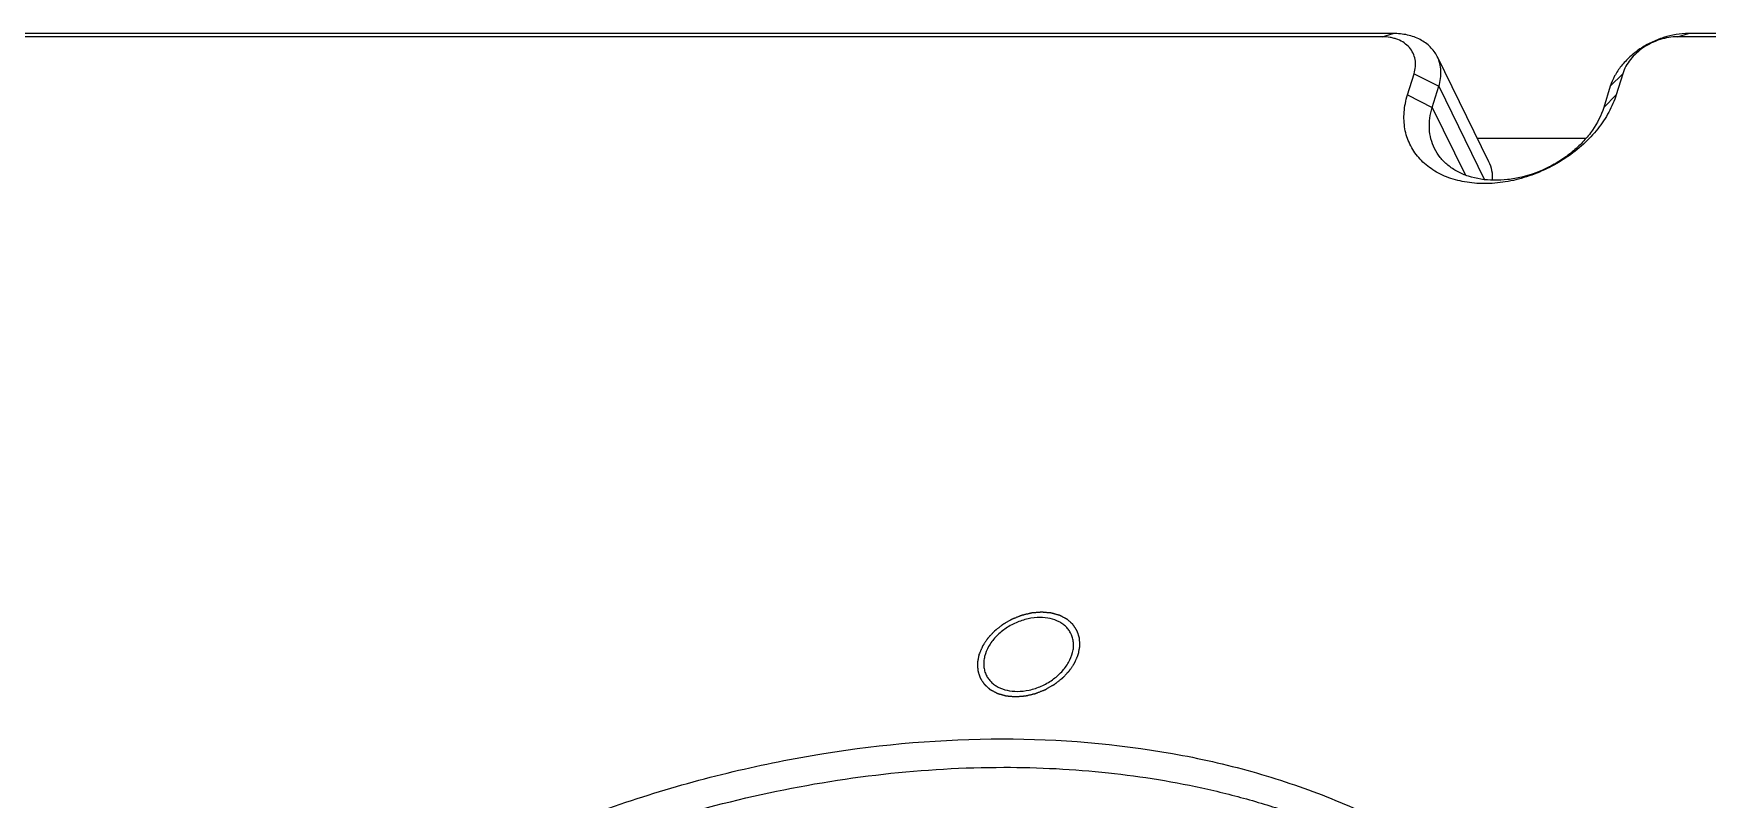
# Model space of a CAD drawing. Header units: millimetres. Extents: x 0 to 841, y 0 to 594.
# Drawn here: x 178 to 240.1, y 123.9 to 152.3 of the extents above; entities that cross this region are included whole.
import ezdxf

# ---------------------------------------------------------------- set-up
doc = ezdxf.new("R2010")
doc.units = ezdxf.units.MM
doc.header["$LTSCALE"] = 46.255
doc.layers.get('0').update_dxf_attribs({"linetype": 'CONTINUOUS'})
for name, color, linetype in [('03_ALL_AXES', 7, 'CONTINUOUS'), ('09_ALL_ROUNDS', 7, 'CONTINUOUS'), ('10_ALL_CHAMFER', 7, 'CONTINUOUS')]:
    doc.layers.add(name, color=color, linetype=linetype)

msp = doc.modelspace()

# ---------------------------------------------------------------- linework, layer by layer
at = {"color": 4}
for points in [[(216.801, 129.266), (216.806, 129.291), (216.814, 129.329), (216.824, 129.38), (216.831, 129.418), (216.837, 129.45), (216.842, 129.475), (216.846, 129.494), (216.849, 129.513), (216.852, 129.529), (216.855, 129.542), (216.857, 129.551), (216.858, 129.559), (216.859, 129.565), (216.86, 129.568), (216.861, 129.57), (216.86, 129.572), (216.86, 129.576), (216.86, 129.581), (216.86, 129.589), (216.859, 129.598), (216.859, 129.61), (216.858, 129.625), (216.857, 129.643), (216.856, 129.662), (216.855, 129.686), (216.854, 129.717), (216.852, 129.747), (216.851, 129.771), (216.85, 129.79), (216.85, 129.808), (216.849, 129.823), (216.848, 129.835), (216.848, 129.843), (216.848, 129.849), (216.847, 129.854), (216.847, 129.858), (216.847, 129.861), (216.847, 129.863), (216.846, 129.865), (216.845, 129.868), (216.844, 129.871), (216.843, 129.876), (216.841, 129.881), (216.839, 129.888), (216.835, 129.899), (216.831, 129.914), (216.826, 129.93), (216.82, 129.947), (216.813, 129.97), (216.804, 129.998), (216.795, 130.026), (216.788, 130.049), (216.783, 130.065), (216.778, 130.082), (216.773, 130.096), (216.77, 130.108), (216.767, 130.115), (216.766, 130.12), (216.764, 130.124), (216.763, 130.128), (216.762, 130.131), (216.762, 130.133), (216.76, 130.135), (216.759, 130.137), (216.757, 130.14), (216.754, 130.144), (216.751, 130.149), (216.747, 130.155), (216.74, 130.166), (216.732, 130.178), (216.722, 130.193), (216.712, 130.208), (216.699, 130.228), (216.683, 130.253), (216.667, 130.278), (216.653, 130.298), (216.644, 130.314), (216.634, 130.329), (216.626, 130.341), (216.619, 130.351), (216.615, 130.357), (216.612, 130.362), (216.609, 130.366), (216.607, 130.369), (216.605, 130.372), (216.604, 130.374), (216.603, 130.375), (216.6, 130.377), (216.597, 130.38), (216.594, 130.383), (216.59, 130.387), (216.584, 130.392), (216.575, 130.4), (216.563, 130.41), (216.55, 130.422), (216.536, 130.434), (216.518, 130.451), (216.495, 130.471), (216.473, 130.491), (216.455, 130.507), (216.441, 130.519), (216.427, 130.531), (216.416, 130.542), (216.407, 130.55), (216.4, 130.556), (216.394, 130.561), (216.39, 130.564), (216.388, 130.566), (216.387, 130.568), (216.384, 130.569), (216.382, 130.57), (216.377, 130.573), (216.369, 130.577), (216.361, 130.581), (216.35, 130.587), (216.335, 130.595), (216.318, 130.604), (216.301, 130.613), (216.279, 130.625), (216.25, 130.64), (216.216, 130.658), (216.188, 130.673), (216.165, 130.685), (216.151, 130.693), (216.14, 130.699), (216.131, 130.703), (216.124, 130.707), (216.119, 130.71), (216.116, 130.711), (216.114, 130.712), (216.112, 130.713), (216.109, 130.714), (216.103, 130.716), (216.094, 130.718), (216.085, 130.721), (216.071, 130.724), (216.055, 130.729), (216.029, 130.736), (215.996, 130.746), (215.956, 130.757), (215.917, 130.768), (215.884, 130.777), (215.857, 130.785), (215.841, 130.79), (215.828, 130.793), (215.818, 130.796), (215.81, 130.798), (215.804, 130.8), (215.801, 130.801), (215.798, 130.802), (215.795, 130.802), (215.792, 130.802), (215.785, 130.803), (215.776, 130.804), (215.765, 130.805), (215.75, 130.806), (215.732, 130.807), (215.702, 130.81), (215.665, 130.813), (215.621, 130.817), (215.576, 130.821), (215.54, 130.824), (215.51, 130.827), (215.492, 130.828), (215.477, 130.83), (215.466, 130.831), (215.456, 130.831), (215.45, 130.832), (215.446, 130.832), (215.444, 130.833), (215.441, 130.832), (215.437, 130.832), (215.43, 130.831), (215.421, 130.831), (215.409, 130.83), (215.394, 130.829), (215.375, 130.827), (215.344, 130.824), (215.306, 130.821), (215.26, 130.818), (215.214, 130.814), (215.176, 130.811), (215.145, 130.808), (215.126, 130.807), (215.111, 130.806), (215.099, 130.805), (215.09, 130.804), (215.083, 130.803), (215.079, 130.803), (215.076, 130.803), (215.074, 130.802), (215.07, 130.801), (215.063, 130.8), (215.053, 130.797), (215.042, 130.794), (215.026, 130.791), (215.007, 130.786), (214.976, 130.779), (214.937, 130.77), (214.891, 130.759), (214.844, 130.748), (214.806, 130.738), (214.775, 130.731), (214.755, 130.726), (214.74, 130.723), (214.728, 130.72), (214.719, 130.718), (214.712, 130.716), (214.708, 130.715), (214.705, 130.714), (214.702, 130.713), (214.698, 130.712), (214.692, 130.709), (214.682, 130.705), (214.671, 130.701), (214.656, 130.695), (214.637, 130.687), (214.607, 130.675), (214.569, 130.661), (214.524, 130.643), (214.479, 130.625), (214.441, 130.61), (214.411, 130.598), (214.392, 130.59), (214.377, 130.584), (214.366, 130.58), (214.356, 130.576), (214.35, 130.573), (214.346, 130.572), (214.343, 130.571), (214.341, 130.569), (214.337, 130.567), (214.331, 130.564), (214.322, 130.559), (214.311, 130.552), (214.297, 130.544), (214.279, 130.534), (214.25, 130.517), (214.214, 130.497), (214.171, 130.472), (214.128, 130.448), (214.092, 130.427), (214.064, 130.411), (214.046, 130.4), (214.031, 130.392), (214.021, 130.386), (214.012, 130.381), (214.005, 130.377), (214.002, 130.375), (213.999, 130.374), (213.997, 130.372), (213.994, 130.369), (213.988, 130.365), (213.98, 130.359), (213.971, 130.352), (213.958, 130.342), (213.943, 130.329), (213.918, 130.31), (213.886, 130.285), (213.849, 130.256), (213.811, 130.226), (213.779, 130.201), (213.754, 130.182), (213.739, 130.169), (213.726, 130.16), (213.717, 130.152), (213.709, 130.146), (213.703, 130.142), (213.7, 130.139), (213.698, 130.138), (213.696, 130.135), (213.693, 130.133), (213.689, 130.128), (213.682, 130.121), (213.674, 130.112), (213.664, 130.101), (213.65, 130.087), (213.629, 130.064), (213.603, 130.036), (213.571, 130.003), (213.54, 129.969), (213.513, 129.941), (213.492, 129.919), (213.479, 129.904), (213.468, 129.893), (213.461, 129.885), (213.454, 129.878), (213.449, 129.873), (213.447, 129.87), (213.445, 129.868), (213.443, 129.866), (213.441, 129.863), (213.438, 129.857), (213.433, 129.85), (213.426, 129.841), (213.418, 129.828), (213.408, 129.813), (213.392, 129.789), (213.371, 129.758), (213.347, 129.722), (213.323, 129.685), (213.302, 129.655), (213.286, 129.63), (213.276, 129.615), (213.268, 129.603), (213.261, 129.594), (213.256, 129.586), (213.253, 129.581), (213.251, 129.578), (213.249, 129.576), (213.248, 129.573), (213.247, 129.57), (213.244, 129.564), (213.241, 129.556), (213.237, 129.547), (213.231, 129.534), (213.225, 129.518), (213.214, 129.492), (213.2, 129.459), (213.183, 129.421), (213.167, 129.382), (213.145, 129.33), (213.128, 129.292), (213.117, 129.266)], [(213.117, 129.266), (213.112, 129.241), (213.105, 129.203), (213.095, 129.152), (213.088, 129.114), (213.082, 129.082), (213.077, 129.057), (213.073, 129.038), (213.069, 129.019), (213.066, 129.003), (213.064, 128.99), (213.062, 128.981), (213.06, 128.973), (213.059, 128.967), (213.059, 128.964), (213.058, 128.962), (213.058, 128.959), (213.059, 128.956), (213.059, 128.951), (213.059, 128.943), (213.06, 128.934), (213.06, 128.922), (213.061, 128.907), (213.062, 128.888), (213.063, 128.87), (213.064, 128.846), (213.065, 128.815), (213.066, 128.785), (213.068, 128.76), (213.068, 128.742), (213.069, 128.724), (213.07, 128.709), (213.07, 128.696), (213.071, 128.689), (213.071, 128.683), (213.071, 128.678), (213.071, 128.674), (213.072, 128.671), (213.072, 128.669), (213.072, 128.667), (213.073, 128.664), (213.074, 128.66), (213.076, 128.656), (213.078, 128.651), (213.08, 128.644), (213.083, 128.632), (213.088, 128.618), (213.093, 128.601), (213.098, 128.585), (213.106, 128.562), (213.114, 128.534), (213.123, 128.506), (213.13, 128.483), (213.136, 128.466), (213.141, 128.45), (213.146, 128.436), (213.149, 128.424), (213.151, 128.417), (213.153, 128.412), (213.154, 128.407), (213.156, 128.404), (213.156, 128.401), (213.157, 128.399), (213.158, 128.397), (213.16, 128.395), (213.162, 128.391), (213.164, 128.388), (213.168, 128.383), (213.172, 128.376), (213.178, 128.366), (213.187, 128.354), (213.196, 128.339), (213.206, 128.324), (213.219, 128.304), (213.236, 128.279), (213.252, 128.253), (213.265, 128.233), (213.275, 128.218), (213.285, 128.203), (213.293, 128.191), (213.3, 128.181), (213.304, 128.174), (213.307, 128.169), (213.31, 128.166), (213.312, 128.163), (213.313, 128.16), (213.314, 128.158), (213.316, 128.157), (213.318, 128.155), (213.321, 128.152), (213.325, 128.149), (213.329, 128.145), (213.335, 128.14), (213.344, 128.132), (213.355, 128.122), (213.369, 128.11), (213.383, 128.097), (213.401, 128.081), (213.423, 128.061), (213.446, 128.041), (213.464, 128.025), (213.478, 128.013), (213.491, 128), (213.503, 127.99), (213.512, 127.982), (213.519, 127.976), (213.524, 127.971), (213.528, 127.968), (213.531, 127.966), (213.532, 127.964), (213.534, 127.963), (213.537, 127.961), (213.542, 127.959), (213.549, 127.955), (213.558, 127.951), (213.569, 127.944), (213.583, 127.937), (213.6, 127.928), (213.617, 127.919), (213.64, 127.907), (213.668, 127.892), (213.702, 127.874), (213.731, 127.859), (213.753, 127.847), (213.768, 127.839), (213.779, 127.833), (213.787, 127.829), (213.795, 127.825), (213.8, 127.822), (213.802, 127.821), (213.804, 127.819), (213.807, 127.819), (213.81, 127.818), (213.816, 127.816), (213.824, 127.814), (213.834, 127.811), (213.847, 127.807), (213.864, 127.803), (213.89, 127.795), (213.923, 127.786), (213.963, 127.775), (214.002, 127.764), (214.035, 127.754), (214.061, 127.747), (214.078, 127.742), (214.091, 127.739), (214.101, 127.736), (214.109, 127.733), (214.115, 127.732), (214.118, 127.731), (214.121, 127.73), (214.123, 127.73), (214.127, 127.73), (214.134, 127.729), (214.143, 127.728), (214.154, 127.727), (214.169, 127.726), (214.187, 127.724), (214.217, 127.722), (214.254, 127.719), (214.298, 127.715), (214.342, 127.711), (214.379, 127.708), (214.409, 127.705), (214.427, 127.703), (214.442, 127.702), (214.453, 127.701), (214.462, 127.7), (214.469, 127.7), (214.472, 127.7), (214.475, 127.699), (214.478, 127.7), (214.482, 127.7), (214.489, 127.7), (214.498, 127.701), (214.51, 127.702), (214.525, 127.703), (214.544, 127.705), (214.575, 127.707), (214.613, 127.71), (214.659, 127.714), (214.705, 127.718), (214.743, 127.721), (214.773, 127.724), (214.793, 127.725), (214.808, 127.726), (214.819, 127.727), (214.829, 127.728), (214.836, 127.729), (214.839, 127.729), (214.842, 127.729), (214.845, 127.73), (214.849, 127.731), (214.856, 127.732), (214.865, 127.735), (214.877, 127.737), (214.893, 127.741), (214.912, 127.746), (214.943, 127.753), (214.982, 127.762), (215.028, 127.773), (215.074, 127.784), (215.113, 127.794), (215.144, 127.801), (215.163, 127.806), (215.179, 127.809), (215.191, 127.812), (215.2, 127.814), (215.207, 127.816), (215.211, 127.817), (215.214, 127.817), (215.217, 127.819), (215.22, 127.82), (215.227, 127.823), (215.236, 127.826), (215.248, 127.831), (215.263, 127.837), (215.282, 127.844), (215.312, 127.856), (215.349, 127.871), (215.395, 127.889), (215.44, 127.907), (215.478, 127.922), (215.508, 127.934), (215.527, 127.942), (215.542, 127.948), (215.553, 127.952), (215.562, 127.956), (215.569, 127.958), (215.573, 127.96), (215.576, 127.961), (215.578, 127.963), (215.582, 127.965), (215.588, 127.968), (215.597, 127.973), (215.608, 127.98), (215.622, 127.988), (215.64, 127.998), (215.669, 128.014), (215.705, 128.035), (215.748, 128.06), (215.791, 128.084), (215.826, 128.105), (215.855, 128.121), (215.873, 128.131), (215.887, 128.14), (215.898, 128.146), (215.907, 128.151), (215.913, 128.155), (215.917, 128.157), (215.92, 128.158), (215.922, 128.16), (215.925, 128.162), (215.931, 128.167), (215.938, 128.173), (215.948, 128.18), (215.96, 128.19), (215.976, 128.202), (216.001, 128.222), (216.033, 128.247), (216.07, 128.276), (216.108, 128.306), (216.139, 128.33), (216.164, 128.35), (216.18, 128.362), (216.193, 128.372), (216.202, 128.38), (216.21, 128.386), (216.215, 128.39), (216.218, 128.393), (216.221, 128.394), (216.223, 128.397), (216.225, 128.399), (216.23, 128.404), (216.237, 128.411), (216.245, 128.42), (216.255, 128.431), (216.268, 128.445), (216.289, 128.467), (216.316, 128.495), (216.347, 128.529), (216.379, 128.563), (216.405, 128.591), (216.427, 128.613), (216.44, 128.627), (216.45, 128.639), (216.458, 128.647), (216.465, 128.654), (216.469, 128.659), (216.472, 128.662), (216.474, 128.664), (216.475, 128.666), (216.478, 128.669), (216.481, 128.675), (216.486, 128.682), (216.492, 128.691), (216.5, 128.703), (216.511, 128.719), (216.527, 128.743), (216.547, 128.774), (216.572, 128.81), (216.596, 128.847), (216.617, 128.877), (216.633, 128.901), (216.643, 128.917), (216.651, 128.929), (216.657, 128.938), (216.662, 128.946), (216.666, 128.951), (216.668, 128.954), (216.67, 128.956), (216.67, 128.959), (216.672, 128.962), (216.674, 128.968), (216.678, 128.976), (216.682, 128.985), (216.687, 128.998), (216.694, 129.014), (216.705, 129.04), (216.719, 129.072), (216.735, 129.111), (216.752, 129.15), (216.774, 129.201), (216.79, 129.24), (216.801, 129.266)]]:
    msp.add_open_spline(points, degree=3, knots=[0, 0, 0, 0, 0.015625, 0.023438, 0.03125, 0.039062, 0.042969, 0.046875, 0.050781, 0.054688, 0.056641, 0.058594, 0.060547, 0.061523, 0.062012, 0.0625, 0.062988, 0.063477, 0.064453, 0.066406, 0.068359, 0.070312, 0.074219, 0.078125, 0.082031, 0.085938, 0.09375, 0.101562, 0.105469, 0.109375, 0.113281, 0.117188, 0.119141, 0.121094, 0.12207, 0.123047, 0.124023, 0.124512, 0.125, 0.125488, 0.125977, 0.126953, 0.12793, 0.128906, 0.130859, 0.132812, 0.136719, 0.140625, 0.144531, 0.148438, 0.15625, 0.164062, 0.167969, 0.171875, 0.175781, 0.179688, 0.181641, 0.183594, 0.18457, 0.185547, 0.186523, 0.187012, 0.1875, 0.187988, 0.188477, 0.189453, 0.19043, 0.191406, 0.193359, 0.195312, 0.199219, 0.203125, 0.207031, 0.210938, 0.21875, 0.226562, 0.230469, 0.234375, 0.238281, 0.242188, 0.244141, 0.246094, 0.24707, 0.248047, 0.249023, 0.249512, 0.25, 0.250488, 0.250977, 0.251953, 0.25293, 0.253906, 0.255859, 0.257812, 0.261719, 0.265625, 0.269531, 0.273438, 0.28125, 0.289062, 0.292969, 0.296875, 0.300781, 0.304688, 0.306641, 0.308594, 0.310547, 0.311523, 0.312012, 0.3125, 0.312988, 0.313477, 0.314453, 0.316406, 0.318359, 0.320312, 0.324219, 0.328125, 0.332031, 0.335938, 0.34375, 0.351562, 0.359375, 0.363281, 0.367188, 0.369141, 0.371094, 0.373047, 0.374023, 0.374512, 0.375, 0.375488, 0.375977, 0.376953, 0.378906, 0.380859, 0.382812, 0.386719, 0.390625, 0.398438, 0.40625, 0.414062, 0.421875, 0.425781, 0.429688, 0.431641, 0.433594, 0.435547, 0.436523, 0.437012, 0.4375, 0.437988, 0.438477, 0.439453, 0.441406, 0.443359, 0.445312, 0.449219, 0.453125, 0.460938, 0.46875, 0.476562, 0.484375, 0.488281, 0.492188, 0.494141, 0.496094, 0.498047, 0.499023, 0.499512, 0.5, 0.500488, 0.500977, 0.501953, 0.503906, 0.505859, 0.507812, 0.511719, 0.515625, 0.523438, 0.53125, 0.539062, 0.546875, 0.550781, 0.554688, 0.556641, 0.558594, 0.560547, 0.561523, 0.562012, 0.5625, 0.562988, 0.563477, 0.564453, 0.566406, 0.568359, 0.570312, 0.574219, 0.578125, 0.585938, 0.59375, 0.601562, 0.609375, 0.613281, 0.617188, 0.619141, 0.621094, 0.623047, 0.624023, 0.624512, 0.625, 0.625488, 0.625977, 0.626953, 0.628906, 0.630859, 0.632812, 0.636719, 0.640625, 0.648438, 0.65625, 0.664062, 0.671875, 0.675781, 0.679688, 0.681641, 0.683594, 0.685547, 0.686523, 0.687012, 0.6875, 0.687988, 0.688477, 0.689453, 0.691406, 0.693359, 0.695312, 0.699219, 0.703125, 0.710938, 0.71875, 0.726562, 0.734375, 0.738281, 0.742188, 0.744141, 0.746094, 0.748047, 0.749023, 0.749512, 0.75, 0.750488, 0.750977, 0.751953, 0.753906, 0.755859, 0.757812, 0.761719, 0.765625, 0.773438, 0.78125, 0.789062, 0.796875, 0.800781, 0.804688, 0.806641, 0.808594, 0.810547, 0.811523, 0.812012, 0.8125, 0.812988, 0.813477, 0.814453, 0.816406, 0.818359, 0.820312, 0.824219, 0.828125, 0.835938, 0.84375, 0.851562, 0.859375, 0.863281, 0.867188, 0.869141, 0.871094, 0.873047, 0.874023, 0.874512, 0.875, 0.875488, 0.875977, 0.876953, 0.878906, 0.880859, 0.882812, 0.886719, 0.890625, 0.898438, 0.90625, 0.914062, 0.921875, 0.925781, 0.929688, 0.931641, 0.933594, 0.935547, 0.936523, 0.937012, 0.9375, 0.937988, 0.938477, 0.939453, 0.941406, 0.943359, 0.945312, 0.949219, 0.953125, 0.960938, 0.96875, 0.976562, 0.984375, 1, 1, 1, 1], dxfattribs=at)
at = {"layer": '03_ALL_AXES', "color": 7}
for points, knots in [([(215.383, 130.637), (215.233, 130.637), (214.926, 130.601), (214.484, 130.454), (214.074, 130.223), (213.727, 129.925), (213.466, 129.578), (213.334, 129.261), (213.292, 129.009), (213.291, 128.828), (213.322, 128.655), (213.363, 128.546), (213.388, 128.495)], [0, 0, 0, 0, 0.132591, 0.270775, 0.409951, 0.545327, 0.672861, 0.790227, 0.845255, 0.898156, 0.949494, 1, 1, 1, 1]), ([(216.53, 130.037), (216.508, 130.083), (216.454, 130.172), (216.352, 130.291), (216.229, 130.395), (216.037, 130.513), (215.753, 130.613), (215.509, 130.637), (215.383, 130.637)], [0, 0, 0, 0, 0.112901, 0.227308, 0.344582, 0.465828, 0.722461, 1, 1, 1, 1]), ([(214.536, 127.895), (214.686, 127.895), (214.993, 127.931), (215.435, 128.078), (215.844, 128.309), (216.191, 128.607), (216.452, 128.953), (216.585, 129.271), (216.627, 129.523), (216.627, 129.704), (216.597, 129.877), (216.556, 129.986), (216.53, 130.037)], [0, 0, 0, 0, 0.132591, 0.270775, 0.409951, 0.545327, 0.672861, 0.790227, 0.845255, 0.898156, 0.949494, 1, 1, 1, 1]), ([(213.388, 128.495), (213.411, 128.449), (213.464, 128.36), (213.567, 128.241), (213.69, 128.137), (213.882, 128.019), (214.166, 127.919), (214.41, 127.895), (214.536, 127.895)], [0, 0, 0, 0, 0.112901, 0.227308, 0.344582, 0.465828, 0.722461, 1, 1, 1, 1])]:
    msp.add_open_spline(points, degree=3, knots=knots, dxfattribs=at)
at = {"layer": '09_ALL_ROUNDS', "color": 7}
for p, q in [((230.119, 151.443), (232.026, 147.557)), ((231.605, 148.414), (235.646, 148.414))]:
    msp.add_line(p, q, dxfattribs=at)
msp.add_open_spline([(232.026, 147.557), (232.078, 147.451), (232.154, 147.22), (232.167, 146.977), (232.159, 146.855)], degree=3, knots=[0, 0, 0, 0, 0.491772, 1, 1, 1, 1], dxfattribs=at)
at = {"layer": '10_ALL_CHAMFER', "color": 7}
for p, q in [((228.07, 152.178), (164.013, 152.178)), ((228.48, 152.3), (164.423, 152.3)), ((280.067, 152.178), (239.037, 152.178)), ((280.477, 152.3), (239.447, 152.3)), ((229.016, 150.024), (229.258, 150.807)), ((229.935, 149.558), (230.177, 150.341)), ((236.539, 150.341), (236.297, 149.558)), ((237.001, 150.807), (236.759, 150.024))]:
    msp.add_line(p, q, dxfattribs=at)
at = {"layer": '10_ALL_CHAMFER', "color": 4}
for p, q in [((228.07, 152.178), (228.48, 152.3)), ((239.037, 152.178), (239.447, 152.3)), ((229.258, 150.807), (230.177, 150.341)), ((230.177, 150.341), (231.878, 146.875)), ((237.001, 150.807), (236.539, 150.341)), ((229.016, 150.024), (229.935, 149.558)), ((236.759, 150.024), (236.297, 149.558)), ((229.935, 149.558), (231.17, 147.042))]:
    msp.add_line(p, q, dxfattribs=at)
at = {"layer": '10_ALL_CHAMFER', "color": 7}
for points, knots in [([(229.258, 150.807), (229.285, 150.894), (229.32, 151.069), (229.309, 151.331), (229.232, 151.574), (229.092, 151.786), (228.896, 151.959), (228.696, 152.063), (228.518, 152.122), (228.324, 152.166), (228.172, 152.178), (228.07, 152.178)], [0, 0, 0, 0, 0.126614, 0.246287, 0.361939, 0.477421, 0.596627, 0.72258, 0.788744, 0.857085, 1, 1, 1, 1]), ([(230.119, 151.443), (230.087, 151.508), (230.01, 151.635), (229.864, 151.806), (229.689, 151.954), (229.414, 152.123), (229.008, 152.265), (228.66, 152.3), (228.48, 152.3)], [0, 0, 0, 0, 0.112901, 0.227308, 0.344582, 0.465828, 0.722461, 1, 1, 1, 1]), ([(239.447, 152.3), (239.134, 152.3), (238.655, 152.217), (238.061, 151.98), (237.637, 151.737), (237.26, 151.442), (236.941, 151.104), (236.694, 150.737), (236.58, 150.473), (236.539, 150.341)], [0, 0, 0, 0, 0.252585, 0.384036, 0.515588, 0.644851, 0.769667, 0.888361, 1, 1, 1, 1]), ([(239.037, 152.178), (238.817, 152.178), (238.482, 152.121), (238.066, 151.954), (237.77, 151.785), (237.505, 151.578), (237.217, 151.272), (237.06, 150.998), (237.001, 150.807)], [0, 0, 0, 0, 0.252835, 0.384416, 0.516099, 0.645491, 0.77043, 1, 1, 1, 1]), ([(230.177, 150.341), (230.207, 150.436), (230.25, 150.627), (230.263, 150.914), (230.222, 151.19), (230.159, 151.362), (230.119, 151.443)], [0, 0, 0, 0, 0.264425, 0.517084, 0.760916, 1, 1, 1, 1]), ([(236.759, 150.024), (236.69, 149.802), (236.498, 149.358), (236.083, 148.741), (235.548, 148.174), (234.912, 147.677), (234.201, 147.269), (233.44, 146.965), (232.658, 146.776), (231.883, 146.71), (231.145, 146.77), (230.471, 146.954), (229.976, 147.212), (229.642, 147.472), (229.426, 147.69), (229.244, 147.931), (229.097, 148.192), (228.986, 148.471), (228.914, 148.765), (228.88, 149.07), (228.887, 149.496), (228.951, 149.816), (229.016, 150.024)], [0, 0, 0, 0, 0.061073, 0.126005, 0.194286, 0.265, 0.336966, 0.408877, 0.479429, 0.54746, 0.612081, 0.672823, 0.729774, 0.757086, 0.783783, 0.810056, 0.836119, 0.862202, 0.888531, 0.915319, 0.94275, 1, 1, 1, 1]), ([(230.016, 148.036), (229.961, 148.148), (229.874, 148.385), (229.817, 148.766), (229.835, 149.163), (229.895, 149.427), (229.935, 149.558)], [0, 0, 0, 0, 0.239084, 0.482916, 0.735575, 1, 1, 1, 1]), ([(236.297, 149.558), (236.204, 149.257), (235.977, 148.818), (235.562, 148.304), (235.182, 147.94), (234.75, 147.616), (234.123, 147.251), (233.439, 146.995), (232.738, 146.869), (232.071, 146.833), (231.429, 146.927), (230.866, 147.164), (230.51, 147.399), (230.219, 147.69), (230.074, 147.918), (230.016, 148.036)], [0, 0, 0, 0, 0.120763, 0.1857, 0.253002, 0.322015, 0.391966, 0.531102, 0.598887, 0.664453, 0.786711, 0.843428, 0.897394, 0.949266, 1, 1, 1, 1]), ([(196.562, 69.733), (194.454, 69.733), (191.326, 69.986), (187.802, 70.784), (185.905, 71.367), (184.099, 72.025), (181.961, 73.003), (179.599, 74.426), (177.483, 76.079), (175.634, 77.945), (174.072, 80.006), (172.812, 82.241), (171.868, 84.63), (171.249, 87.146), (170.96, 89.765), (171.003, 92.461), (171.378, 95.208), (171.958, 97.498), (172.577, 99.328), (173.312, 101.184), (174.429, 103.485), (176.054, 106.17), (177.959, 108.774), (180.126, 111.274), (182.534, 113.645), (185.159, 115.865), (187.977, 117.914), (190.961, 119.77), (195.116, 121.963), (199.483, 123.707), (203.965, 124.956), (208.402, 125.846), (211.772, 126.133), (213.991, 126.133)], [0, 0, 0, 0, 0.064582, 0.095464, 0.11054, 0.125372, 0.154318, 0.182381, 0.209676, 0.236357, 0.262613, 0.288661, 0.314727, 0.341041, 0.367812, 0.395227, 0.423431, 0.452532, 0.467446, 0.482605, 0.513652, 0.545669, 0.578606, 0.612385, 0.646899, 0.682024, 0.717618, 0.753526, 0.789586, 0.861453, 0.896979, 0.932011, 1, 1, 1, 1]), ([(213.991, 126.133), (216.099, 126.133), (219.227, 125.88), (222.751, 125.082), (224.649, 124.499), (226.455, 123.84), (228.592, 122.863), (230.954, 121.439), (233.071, 119.787), (234.919, 117.921), (236.481, 115.86), (237.741, 113.624), (238.685, 111.236), (239.305, 108.72), (239.594, 106.1), (239.55, 103.404), (239.176, 100.658), (238.596, 98.368), (237.976, 96.537), (237.241, 94.682), (236.124, 92.381), (234.499, 89.696), (232.594, 87.092), (230.427, 84.592), (228.02, 82.221), (225.394, 80), (222.576, 77.952), (219.592, 76.095), (215.437, 73.902), (211.071, 72.158), (206.588, 70.91), (202.151, 70.02), (198.782, 69.733), (196.562, 69.733)], [0, 0, 0, 0, 0.064582, 0.095464, 0.11054, 0.125372, 0.154318, 0.182381, 0.209676, 0.236357, 0.262613, 0.288661, 0.314727, 0.341041, 0.367812, 0.395227, 0.423431, 0.452532, 0.467446, 0.482605, 0.513652, 0.545669, 0.578606, 0.612385, 0.646899, 0.682024, 0.717618, 0.753526, 0.789586, 0.861453, 0.896979, 0.932011, 1, 1, 1, 1]), ([(173.86, 81.938), (173.607, 82.453), (173.148, 83.512), (172.61, 85.162), (172.223, 86.868), (171.989, 88.623), (171.91, 90.418), (171.985, 92.245), (172.214, 94.096), (172.729, 96.61), (173.764, 99.771), (175.57, 103.472), (177.92, 107.061), (180.771, 110.472), (184.071, 113.644), (187.76, 116.521), (191.77, 119.052), (196.03, 121.19), (200.462, 122.897), (204.987, 124.142), (209.521, 124.902), (212.548, 125.079), (214.038, 125.079)], [0, 0, 0, 0, 0.025192, 0.05049, 0.075997, 0.101808, 0.128011, 0.154682, 0.181887, 0.209676, 0.267106, 0.327156, 0.389771, 0.454727, 0.521659, 0.590095, 0.659487, 0.729242, 0.798747, 0.867402, 0.934649, 1, 1, 1, 1]), ([(214.038, 125.079), (215.333, 125.079), (217.878, 124.95), (220.993, 124.443), (223.366, 123.832), (225.063, 123.281), (226.687, 122.635), (228.234, 121.895), (229.696, 121.064), (231.07, 120.146), (232.349, 119.143), (233.528, 118.06), (234.604, 116.9), (235.572, 115.668), (236.428, 114.368), (236.923, 113.459), (237.151, 112.996)], [0, 0, 0, 0, 0.141308, 0.277559, 0.343742, 0.408607, 0.472175, 0.53449, 0.595615, 0.655638, 0.714667, 0.77283, 0.830274, 0.887165, 0.943678, 1, 1, 1, 1])]:
    msp.add_open_spline(points, degree=3, knots=knots, dxfattribs=at)

doc.saveas('drawing.dxf')
